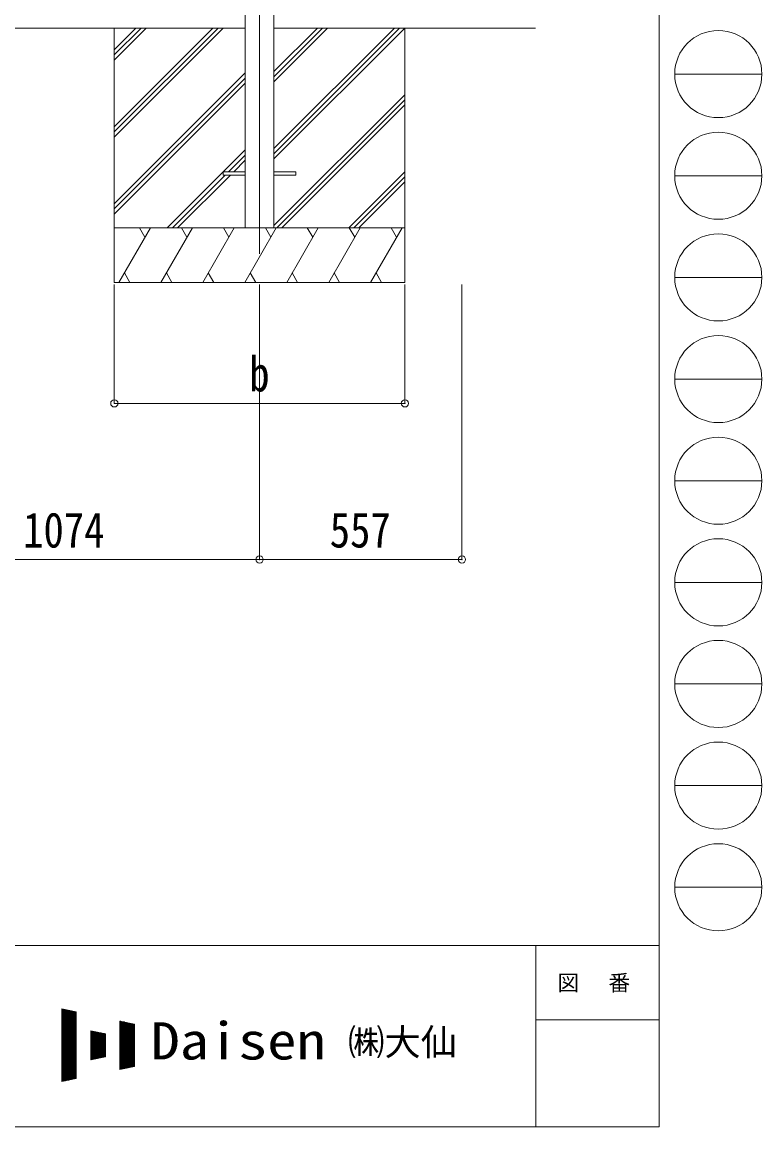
# Model space of a CAD drawing. Units: millimetres at full size. Extents: x -5590 to 5652, y -3902 to 3858.
# Drawn here: x 3616 to 5652, y -3902 to -859 of the extents above; entities that cross this region are included whole.
import ezdxf
from ezdxf.enums import TextEntityAlignment as Align

# ---------------------------------------------------------------- set-up
doc = ezdxf.new("R2010")
doc.units = ezdxf.units.MM
doc.header["$LTSCALE"] = 20
doc.header["$PDMODE"] = 32
doc.header["$PDSIZE"] = 20
for name, color, linetype, lineweight in [('0-0_0', 7, 'Continuous', 9), ('0-1_本体', 4, 'Continuous', 9), ('0-2_部品', 7, 'Continuous', 9), ('0-8_PARTS2', 2, 'Continuous', 9), ('0-A_寸法', 6, 'Continuous', 9), ('F-0_240', 7, 'Continuous', 9)]:
    doc.layers.add(name, color=color, linetype=linetype, lineweight=lineweight)
doc.styles.add('ＭＳ ゴシック', font='')
doc.styles.get('ＭＳ ゴシック').set_extended_font_data('MS Gothic')

msp = doc.modelspace()

# ---------------------------------------------------------------- linework, layer by layer
at = {"layer": '0-0_0'}
for p, q in [((3235.2, -875.44), (4230.2, -875.44)), ((3869.8, -875.44), (3869.8, -1575.44)), ((3869.8, -1146.94), (4141.3, -875.44)), ((3869.8, -1161.08), (4155.45, -875.44)), ((3869.8, -1175.22), (4169.59, -875.44)), ((3869.8, -934.81), (3929.17, -875.44)), ((3869.8, -948.95), (3943.31, -875.44)), ((3869.8, -963.09), (3957.46, -875.44)), ((4309.2, -875.44), (5028.81, -875.44)), ((4309.2, -1235.3), (4669.07, -875.44)), ((4309.2, -1207.02), (4640.78, -875.44)), ((4309.2, -1221.16), (4654.92, -875.44)), ((4309.2, -1023.17), (4456.93, -875.44)), ((4309.2, -1009.03), (4442.79, -875.44)), ((4309.2, -994.89), (4428.65, -875.44)), ((4669.8, -875.44), (4669.8, -1575.44)), ((3869.8, -1359.07), (4230.2, -998.67)), ((3869.8, -1373.21), (4230.2, -1012.82)), ((3869.8, -1387.35), (4230.2, -1026.96)), ((4309.2, -1419.15), (4669.8, -1058.55)), ((4317.05, -1425.44), (4669.8, -1072.69)), ((4331.2, -1425.44), (4669.8, -1086.83)), ((4015.57, -1425.44), (4230.2, -1210.81)), ((4184.21, -1270.94), (4230.2, -1224.95)), ((4198.35, -1270.94), (4230.2, -1239.09)), ((4515.04, -1425.44), (4669.8, -1270.68)), ((4029.71, -1425.44), (4175.21, -1279.94)), ((4043.85, -1425.44), (4189.35, -1279.94)), ((4529.18, -1425.44), (4669.8, -1284.82)), ((4543.33, -1425.44), (4669.8, -1298.96)), ((4669.8, -1425.44), (3869.8, -1425.44)), ((3882.51, -1575.44), (3969.11, -1425.44)), ((3954.11, -1451.42), (3939.11, -1425.44)), ((3997.98, -1575.44), (4084.58, -1425.44)), ((4069.58, -1451.42), (4054.58, -1425.44)), ((4113.45, -1575.44), (4200.05, -1425.44)), ((4185.05, -1451.42), (4170.05, -1425.44)), ((4228.92, -1575.44), (4315.52, -1425.44)), ((4300.52, -1451.42), (4285.52, -1425.44)), ((4344.39, -1575.44), (4430.99, -1425.44)), ((4415.99, -1451.42), (4400.99, -1425.44)), ((4459.86, -1575.44), (4546.46, -1425.44)), ((4516.46, -1425.44), (4531.46, -1451.42)), ((4575.33, -1575.44), (4661.93, -1425.44)), ((4631.93, -1425.44), (4646.93, -1451.42)), ((3897.5, -1549.46), (3912.5, -1575.44)), ((4012.97, -1549.46), (4027.97, -1575.44)), ((4128.45, -1549.46), (4143.44, -1575.44)), ((4243.92, -1549.46), (4258.91, -1575.44)), ((4359.38, -1549.46), (4374.38, -1575.44)), ((4474.85, -1549.46), (4489.85, -1575.44)), ((4590.32, -1549.46), (4605.32, -1575.44)), ((3869.8, -1575.44), (4669.8, -1575.44))]:
    msp.add_line(p, q, dxfattribs=at)
at = {"layer": '0-1_本体'}
for p, q in [((4309.2, -551.89), (4309.2, -1425.44)), ((4230.2, -700.44), (4230.2, -1425.44))]:
    msp.add_line(p, q, dxfattribs=at)
at = {"layer": '0-2_部品', "color": 4}
for p, q in [((4169.8, -1270.94), (4169.8, -1279.94)), ((4169.8, -1270.94), (4230.2, -1270.94)), ((4309.2, -1270.94), (4369.8, -1270.94)), ((4369.8, -1270.94), (4369.8, -1279.94)), ((4169.8, -1279.94), (4230.2, -1279.94)), ((4309.2, -1279.94), (4369.8, -1279.94))]:
    msp.add_line(p, q, dxfattribs=at)
at = {"layer": '0-8_PARTS2'}
msp.add_line((4269.7, 1466.73), (4269.7, -1496.73), dxfattribs=at)
at = {"layer": '0-A_寸法'}
for p, q in [((3869.8, -1908.75), (3869.8, -1581.3)), ((4269.8, -2338.89), (4269.8, -1581.3)), ((4669.8, -1908.75), (4669.8, -1581.3)), ((4826.8, -2338.89), (4826.8, -1581.3)), ((4669.8, -1908.75), (3869.8, -1908.75)), ((4269.8, -2338.89), (3195.8, -2338.89)), ((4826.8, -2338.89), (4269.8, -2338.89))]:
    msp.add_line(p, q, dxfattribs=at)
for p in [(3869.8, -1908.75), (4669.8, -1908.75), (4269.8, -2338.89), (4826.8, -2338.89)]:
    msp.add_point(p, dxfattribs=at)
at = {"layer": 'F-0_240', "color": 5}
for p, q in [((5369.7, 3858.23), (5369.7, -3901.77)), ((-5590.3, -3401.77), (5369.7, -3401.77)), ((5029.7, -3401.77), (5029.7, -3901.77)), ((5029.7, -3606.77), (5369.7, -3606.77)), ((-5590.3, -3901.77), (5369.7, -3901.77))]:
    msp.add_line(p, q, dxfattribs=at)
at = {"layer": 'F-0_240', "color": 4}
for p, q in [((5412.44, -1001.77), (5652.44, -1001.77)), ((5412.44, -1281.77), (5652.44, -1281.77)), ((5412.44, -1561.77), (5652.44, -1561.77)), ((5412.44, -1841.77), (5652.44, -1841.77)), ((5412.44, -2121.77), (5652.44, -2121.77)), ((5412.44, -2401.77), (5652.44, -2401.77)), ((5412.44, -2681.77), (5652.44, -2681.77)), ((5412.44, -2961.77), (5652.44, -2961.77)), ((5412.44, -3241.77), (5652.44, -3241.77))]:
    msp.add_line(p, q, dxfattribs=at)
at = {"layer": 'F-0_240'}
for p, q in [((3725.17, -3576.84), (3765.17, -3585.17)), ((3725.17, -3576.84), (3725.17, -3776.84)), ((3725.17, -3578.72), (3734.2, -3578.72)), ((3725.17, -3580.72), (3743.8, -3580.72)), ((3725.17, -3582.72), (3753.4, -3582.72)), ((3725.17, -3584.72), (3763, -3584.72)), ((3725.17, -3586.72), (3765.17, -3586.72)), ((3725.17, -3588.72), (3765.17, -3588.72)), ((3725.17, -3590.72), (3765.17, -3590.72)), ((3726.35, -3776.59), (3726.35, -3577.08)), ((3728.35, -3776.17), (3728.35, -3577.5)), ((3730.35, -3775.76), (3730.35, -3577.92)), ((3732.35, -3775.34), (3732.35, -3578.33)), ((3734.35, -3774.92), (3734.35, -3578.75)), ((3736.35, -3774.51), (3736.35, -3579.17)), ((3738.35, -3774.09), (3738.35, -3579.58)), ((3740.35, -3773.67), (3740.35, -3580)), ((3742.35, -3773.26), (3742.35, -3580.42)), ((3744.35, -3772.84), (3744.35, -3580.83)), ((3746.35, -3772.42), (3746.35, -3581.25)), ((3748.35, -3772.01), (3748.35, -3581.67)), ((3750.35, -3771.59), (3750.35, -3582.08)), ((3752.35, -3771.17), (3752.35, -3582.5)), ((3754.35, -3770.76), (3754.35, -3582.92)), ((3756.35, -3770.34), (3756.35, -3583.33)), ((3758.35, -3769.92), (3758.35, -3583.75)), ((3760.35, -3769.51), (3760.35, -3584.17)), ((3762.35, -3769.09), (3762.35, -3584.58)), ((3764.35, -3768.67), (3764.35, -3585)), ((3765.17, -3585.17), (3765.17, -3768.5)), ((3725.17, -3592.72), (3765.17, -3592.72)), ((3725.17, -3594.72), (3765.17, -3594.72)), ((3725.17, -3596.72), (3765.17, -3596.72)), ((3725.17, -3598.72), (3765.17, -3598.72)), ((3725.17, -3600.72), (3765.17, -3600.72)), ((3725.17, -3602.72), (3765.17, -3602.72)), ((3725.17, -3604.72), (3765.17, -3604.72)), ((3725.17, -3606.72), (3765.17, -3606.72)), ((3725.17, -3608.72), (3765.17, -3608.72)), ((3725.17, -3610.72), (3765.17, -3610.72)), ((3725.17, -3612.72), (3765.17, -3612.72)), ((3725.17, -3614.72), (3765.17, -3614.72)), ((3725.17, -3616.72), (3765.17, -3616.72)), ((3725.17, -3618.72), (3765.17, -3618.72)), ((3725.17, -3620.72), (3765.17, -3620.72)), ((3885.17, -3610.17), (3925.17, -3618.5)), ((3885.17, -3610.17), (3885.17, -3743.5)), ((3885.17, -3610.72), (3887.8, -3610.72)), ((3885.17, -3612.72), (3897.4, -3612.72)), ((3885.17, -3614.72), (3907, -3614.72)), ((3885.17, -3616.72), (3916.6, -3616.72)), ((3885.17, -3618.72), (3925.17, -3618.72)), ((3885.17, -3620.72), (3925.17, -3620.72)), ((3886.35, -3743.26), (3886.35, -3610.42)), ((3888.35, -3742.84), (3888.35, -3610.83)), ((3890.35, -3742.42), (3890.35, -3611.25)), ((3892.35, -3742.01), (3892.35, -3611.67)), ((3894.35, -3741.59), (3894.35, -3612.08)), ((3896.35, -3741.17), (3896.35, -3612.5)), ((3898.35, -3740.76), (3898.35, -3612.92)), ((3900.35, -3740.34), (3900.35, -3613.33)), ((3902.35, -3739.92), (3902.35, -3613.75)), ((3904.35, -3739.51), (3904.35, -3614.17)), ((3906.35, -3739.09), (3906.35, -3614.58)), ((3908.35, -3738.67), (3908.35, -3615)), ((3910.35, -3738.26), (3910.35, -3615.42)), ((3912.35, -3737.84), (3912.35, -3615.83)), ((3914.35, -3737.42), (3914.35, -3616.25)), ((3916.35, -3737.01), (3916.35, -3616.67)), ((3918.35, -3736.59), (3918.35, -3617.08)), ((3920.35, -3736.17), (3920.35, -3617.5)), ((3922.35, -3735.76), (3922.35, -3617.92)), ((3924.35, -3735.34), (3924.35, -3618.33)), ((3925.17, -3618.5), (3925.17, -3735.17)), ((3725.17, -3622.72), (3765.17, -3622.72)), ((3725.17, -3624.72), (3765.17, -3624.72)), ((3725.17, -3626.72), (3765.17, -3626.72)), ((3725.17, -3628.72), (3765.17, -3628.72)), ((3725.17, -3630.72), (3765.17, -3630.72)), ((3725.17, -3632.72), (3765.17, -3632.72)), ((3725.17, -3634.72), (3765.17, -3634.72)), ((3725.17, -3636.72), (3765.17, -3636.72)), ((3725.17, -3638.72), (3765.17, -3638.72)), ((3725.17, -3640.72), (3765.17, -3640.72)), ((3725.17, -3642.72), (3765.17, -3642.72)), ((3725.17, -3644.72), (3765.17, -3644.72)), ((3725.17, -3646.72), (3765.17, -3646.72)), ((3725.17, -3648.72), (3765.17, -3648.72)), ((3725.17, -3650.72), (3765.17, -3650.72)), ((3805.17, -3636.84), (3845.17, -3645.17)), ((3805.17, -3636.84), (3805.17, -3716.84)), ((3805.17, -3638.72), (3814.2, -3638.72)), ((3805.17, -3640.72), (3823.8, -3640.72)), ((3805.17, -3642.72), (3833.4, -3642.72)), ((3805.17, -3644.72), (3843, -3644.72)), ((3805.17, -3646.72), (3845.17, -3646.72)), ((3805.17, -3648.72), (3845.17, -3648.72)), ((3805.17, -3650.72), (3845.17, -3650.72)), ((3806.35, -3716.59), (3806.35, -3637.08)), ((3808.35, -3716.17), (3808.35, -3637.5)), ((3810.35, -3715.76), (3810.35, -3637.92)), ((3812.35, -3715.34), (3812.35, -3638.33)), ((3814.35, -3714.92), (3814.35, -3638.75)), ((3816.35, -3714.51), (3816.35, -3639.17)), ((3818.35, -3714.09), (3818.35, -3639.58)), ((3820.35, -3713.67), (3820.35, -3640)), ((3822.35, -3713.26), (3822.35, -3640.42)), ((3824.35, -3712.84), (3824.35, -3640.83)), ((3826.35, -3712.42), (3826.35, -3641.25)), ((3828.35, -3712.01), (3828.35, -3641.67)), ((3830.35, -3711.59), (3830.35, -3642.08)), ((3832.35, -3711.17), (3832.35, -3642.5)), ((3834.35, -3710.76), (3834.35, -3642.92)), ((3836.35, -3710.34), (3836.35, -3643.33)), ((3838.35, -3709.92), (3838.35, -3643.75)), ((3840.35, -3709.51), (3840.35, -3644.17)), ((3842.35, -3709.09), (3842.35, -3644.58)), ((3844.35, -3708.67), (3844.35, -3645)), ((3845.17, -3645.17), (3845.17, -3708.5)), ((3885.17, -3622.72), (3925.17, -3622.72)), ((3885.17, -3624.72), (3925.17, -3624.72)), ((3885.17, -3626.72), (3925.17, -3626.72)), ((3885.17, -3628.72), (3925.17, -3628.72)), ((3885.17, -3630.72), (3925.17, -3630.72)), ((3885.17, -3632.72), (3925.17, -3632.72)), ((3885.17, -3634.72), (3925.17, -3634.72)), ((3885.17, -3636.72), (3925.17, -3636.72)), ((3885.17, -3638.72), (3925.17, -3638.72)), ((3885.17, -3640.72), (3925.17, -3640.72)), ((3885.17, -3642.72), (3925.17, -3642.72)), ((3885.17, -3644.72), (3925.17, -3644.72)), ((3885.17, -3646.72), (3925.17, -3646.72)), ((3885.17, -3648.72), (3925.17, -3648.72)), ((3885.17, -3650.72), (3925.17, -3650.72)), ((3725.17, -3652.72), (3765.17, -3652.72)), ((3725.17, -3654.72), (3765.17, -3654.72)), ((3725.17, -3656.72), (3765.17, -3656.72)), ((3725.17, -3658.72), (3765.17, -3658.72)), ((3725.17, -3660.72), (3765.17, -3660.72)), ((3725.17, -3662.72), (3765.17, -3662.72)), ((3725.17, -3664.72), (3765.17, -3664.72)), ((3725.17, -3666.72), (3765.17, -3666.72)), ((3725.17, -3668.72), (3765.17, -3668.72)), ((3725.17, -3670.72), (3765.17, -3670.72)), ((3725.17, -3672.72), (3765.17, -3672.72)), ((3725.17, -3674.72), (3765.17, -3674.72)), ((3725.17, -3676.72), (3765.17, -3676.72)), ((3725.17, -3678.72), (3765.17, -3678.72)), ((3725.17, -3680.72), (3765.17, -3680.72)), ((3805.17, -3652.72), (3845.17, -3652.72)), ((3805.17, -3654.72), (3845.17, -3654.72)), ((3805.17, -3656.72), (3845.17, -3656.72)), ((3805.17, -3658.72), (3845.17, -3658.72)), ((3805.17, -3660.72), (3845.17, -3660.72)), ((3805.17, -3662.72), (3845.17, -3662.72)), ((3805.17, -3664.72), (3845.17, -3664.72)), ((3805.17, -3666.72), (3845.17, -3666.72)), ((3805.17, -3668.72), (3845.17, -3668.72)), ((3805.17, -3670.72), (3845.17, -3670.72)), ((3805.17, -3672.72), (3845.17, -3672.72)), ((3805.17, -3674.72), (3845.17, -3674.72)), ((3805.17, -3676.72), (3845.17, -3676.72)), ((3805.17, -3678.72), (3845.17, -3678.72)), ((3805.17, -3680.72), (3845.17, -3680.72)), ((3885.17, -3652.72), (3925.17, -3652.72)), ((3885.17, -3654.72), (3925.17, -3654.72)), ((3885.17, -3656.72), (3925.17, -3656.72)), ((3885.17, -3658.72), (3925.17, -3658.72)), ((3885.17, -3660.72), (3925.17, -3660.72)), ((3885.17, -3662.72), (3925.17, -3662.72)), ((3885.17, -3664.72), (3925.17, -3664.72)), ((3885.17, -3666.72), (3925.17, -3666.72)), ((3885.17, -3668.72), (3925.17, -3668.72)), ((3885.17, -3670.72), (3925.17, -3670.72)), ((3885.17, -3672.72), (3925.17, -3672.72)), ((3885.17, -3674.72), (3925.17, -3674.72)), ((3885.17, -3676.72), (3925.17, -3676.72)), ((3885.17, -3678.72), (3925.17, -3678.72)), ((3885.17, -3680.72), (3925.17, -3680.72)), ((3725.17, -3682.72), (3765.17, -3682.72)), ((3725.17, -3684.72), (3765.17, -3684.72)), ((3725.17, -3686.72), (3765.17, -3686.72)), ((3725.17, -3688.72), (3765.17, -3688.72)), ((3725.17, -3690.72), (3765.17, -3690.72)), ((3725.17, -3692.72), (3765.17, -3692.72)), ((3725.17, -3694.72), (3765.17, -3694.72)), ((3725.17, -3696.72), (3765.17, -3696.72)), ((3725.17, -3698.72), (3765.17, -3698.72)), ((3725.17, -3700.72), (3765.17, -3700.72)), ((3725.17, -3702.72), (3765.17, -3702.72)), ((3725.17, -3704.72), (3765.17, -3704.72)), ((3725.17, -3706.72), (3765.17, -3706.72)), ((3725.17, -3708.72), (3765.17, -3708.72)), ((3725.17, -3710.72), (3765.17, -3710.72)), ((3805.17, -3682.72), (3845.17, -3682.72)), ((3805.17, -3684.72), (3845.17, -3684.72)), ((3805.17, -3686.72), (3845.17, -3686.72)), ((3805.17, -3688.72), (3845.17, -3688.72)), ((3805.17, -3690.72), (3845.17, -3690.72)), ((3805.17, -3692.72), (3845.17, -3692.72)), ((3805.17, -3694.72), (3845.17, -3694.72)), ((3805.17, -3696.72), (3845.17, -3696.72)), ((3805.17, -3698.72), (3845.17, -3698.72)), ((3805.17, -3700.72), (3845.17, -3700.72)), ((3805.17, -3702.72), (3845.17, -3702.72)), ((3805.17, -3704.72), (3845.17, -3704.72)), ((3805.17, -3706.72), (3845.17, -3706.72)), ((3805.17, -3716.84), (3845.17, -3708.5)), ((3805.17, -3708.72), (3844.13, -3708.72)), ((3805.17, -3710.72), (3834.53, -3710.72)), ((3885.17, -3682.72), (3925.17, -3682.72)), ((3885.17, -3684.72), (3925.17, -3684.72)), ((3885.17, -3686.72), (3925.17, -3686.72)), ((3885.17, -3688.72), (3925.17, -3688.72)), ((3885.17, -3690.72), (3925.17, -3690.72)), ((3885.17, -3692.72), (3925.17, -3692.72)), ((3885.17, -3694.72), (3925.17, -3694.72)), ((3885.17, -3696.72), (3925.17, -3696.72)), ((3885.17, -3698.72), (3925.17, -3698.72)), ((3885.17, -3700.72), (3925.17, -3700.72)), ((3885.17, -3702.72), (3925.17, -3702.72)), ((3885.17, -3704.72), (3925.17, -3704.72)), ((3885.17, -3706.72), (3925.17, -3706.72)), ((3885.17, -3708.72), (3925.17, -3708.72)), ((3885.17, -3710.72), (3925.17, -3710.72)), ((3725.17, -3712.72), (3765.17, -3712.72)), ((3725.17, -3714.72), (3765.17, -3714.72)), ((3725.17, -3716.72), (3765.17, -3716.72)), ((3725.17, -3718.72), (3765.17, -3718.72)), ((3725.17, -3720.72), (3765.17, -3720.72)), ((3725.17, -3722.72), (3765.17, -3722.72)), ((3725.17, -3724.72), (3765.17, -3724.72)), ((3725.17, -3726.72), (3765.17, -3726.72)), ((3725.17, -3728.72), (3765.17, -3728.72)), ((3725.17, -3730.72), (3765.17, -3730.72)), ((3725.17, -3732.72), (3765.17, -3732.72)), ((3725.17, -3734.72), (3765.17, -3734.72)), ((3725.17, -3736.72), (3765.17, -3736.72)), ((3725.17, -3738.72), (3765.17, -3738.72)), ((3725.17, -3740.72), (3765.17, -3740.72)), ((3725.17, -3742.72), (3765.17, -3742.72)), ((3805.17, -3712.72), (3824.93, -3712.72)), ((3805.17, -3714.72), (3815.33, -3714.72)), ((3805.17, -3716.72), (3805.73, -3716.72)), ((3885.17, -3712.72), (3925.17, -3712.72)), ((3885.17, -3714.72), (3925.17, -3714.72)), ((3885.17, -3716.72), (3925.17, -3716.72)), ((3885.17, -3718.72), (3925.17, -3718.72)), ((3885.17, -3720.72), (3925.17, -3720.72)), ((3885.17, -3722.72), (3925.17, -3722.72)), ((3885.17, -3724.72), (3925.17, -3724.72)), ((3885.17, -3726.72), (3925.17, -3726.72)), ((3885.17, -3728.72), (3925.17, -3728.72)), ((3885.17, -3730.72), (3925.17, -3730.72)), ((3885.17, -3732.72), (3925.17, -3732.72)), ((3885.17, -3734.72), (3925.17, -3734.72)), ((3925.17, -3735.17), (3885.17, -3743.5)), ((3885.17, -3736.72), (3917.73, -3736.72)), ((3885.17, -3738.72), (3908.13, -3738.72)), ((3885.17, -3740.72), (3898.53, -3740.72)), ((3885.17, -3742.72), (3888.93, -3742.72)), ((3725.17, -3744.72), (3765.17, -3744.72)), ((3725.17, -3746.72), (3765.17, -3746.72)), ((3725.17, -3748.72), (3765.17, -3748.72)), ((3725.17, -3750.72), (3765.17, -3750.72)), ((3725.17, -3752.72), (3765.17, -3752.72)), ((3725.17, -3754.72), (3765.17, -3754.72)), ((3725.17, -3756.72), (3765.17, -3756.72)), ((3725.17, -3758.72), (3765.17, -3758.72)), ((3725.17, -3760.72), (3765.17, -3760.72)), ((3725.17, -3762.72), (3765.17, -3762.72)), ((3725.17, -3764.72), (3765.17, -3764.72)), ((3725.17, -3766.72), (3765.17, -3766.72)), ((3765.17, -3768.5), (3725.17, -3776.84)), ((3725.17, -3768.72), (3764.13, -3768.72)), ((3725.17, -3770.72), (3754.53, -3770.72)), ((3725.17, -3772.72), (3744.93, -3772.72)), ((3725.17, -3774.72), (3735.33, -3774.72)), ((3725.17, -3776.72), (3725.73, -3776.72))]:
    msp.add_line(p, q, dxfattribs=at)
at = {"layer": 'F-0_240', "color": 4}
for centre in [(5532.44, -1001.77), (5532.44, -1281.77), (5532.44, -1561.77), (5532.44, -1841.77), (5532.44, -2121.77), (5532.44, -2401.77), (5532.44, -2681.77), (5532.44, -2961.77), (5532.44, -3241.77)]:
    msp.add_circle(centre, 120, dxfattribs=at)

# ---------------------------------------------------------------- texts
at = {"layer": '0-A_寸法', "color": 7, "style": 'ＭＳ ゴシック', "width": 0.85}
for s, p in [('b', (4241.3, -1904.75)), ('1074', (3618.8, -2334.89)), ('557', (4462.8, -2334.89))]:
    msp.add_text(s, height=96.77, dxfattribs=at).set_placement(p, align=Align.BOTTOM_LEFT)
at = {"layer": 'F-0_240', "style": 'ＭＳ ゴシック', "width": 1.15}
msp.add_text('Daisen', height=102.6, dxfattribs=at).set_placement((3969.74, -3746.84), align=Align.BOTTOM_LEFT)
at = {"layer": 'F-0_240', "style": 'ＭＳ ゴシック'}
msp.add_text('㈱大仙\u3000', height=73.31, dxfattribs=at).set_placement((4513.34, -3726.84), align=Align.BOTTOM_LEFT)
at = {"layer": 'F-0_240', "insert": (5089.69, -3531.77), "char_height": 43.99, "attachment_point": 7, "style": 'ＭＳ ゴシック'}
msp.add_mtext('\\T1.17;図\u3000番', dxfattribs=at)

doc.saveas('drawing.dxf')
